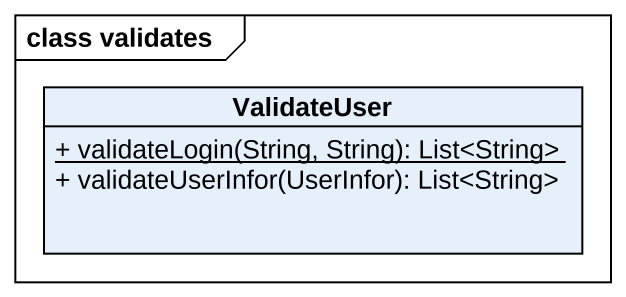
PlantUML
@startuml
mainframe class validates
hide circle
hide empty members
skinparam classAttributeIconSize 0
class ValidateUser {
  {static} + validateLogin(String, String): List<String>
  + validateUserInfor(UserInfor): List<String>
}
@enduml
